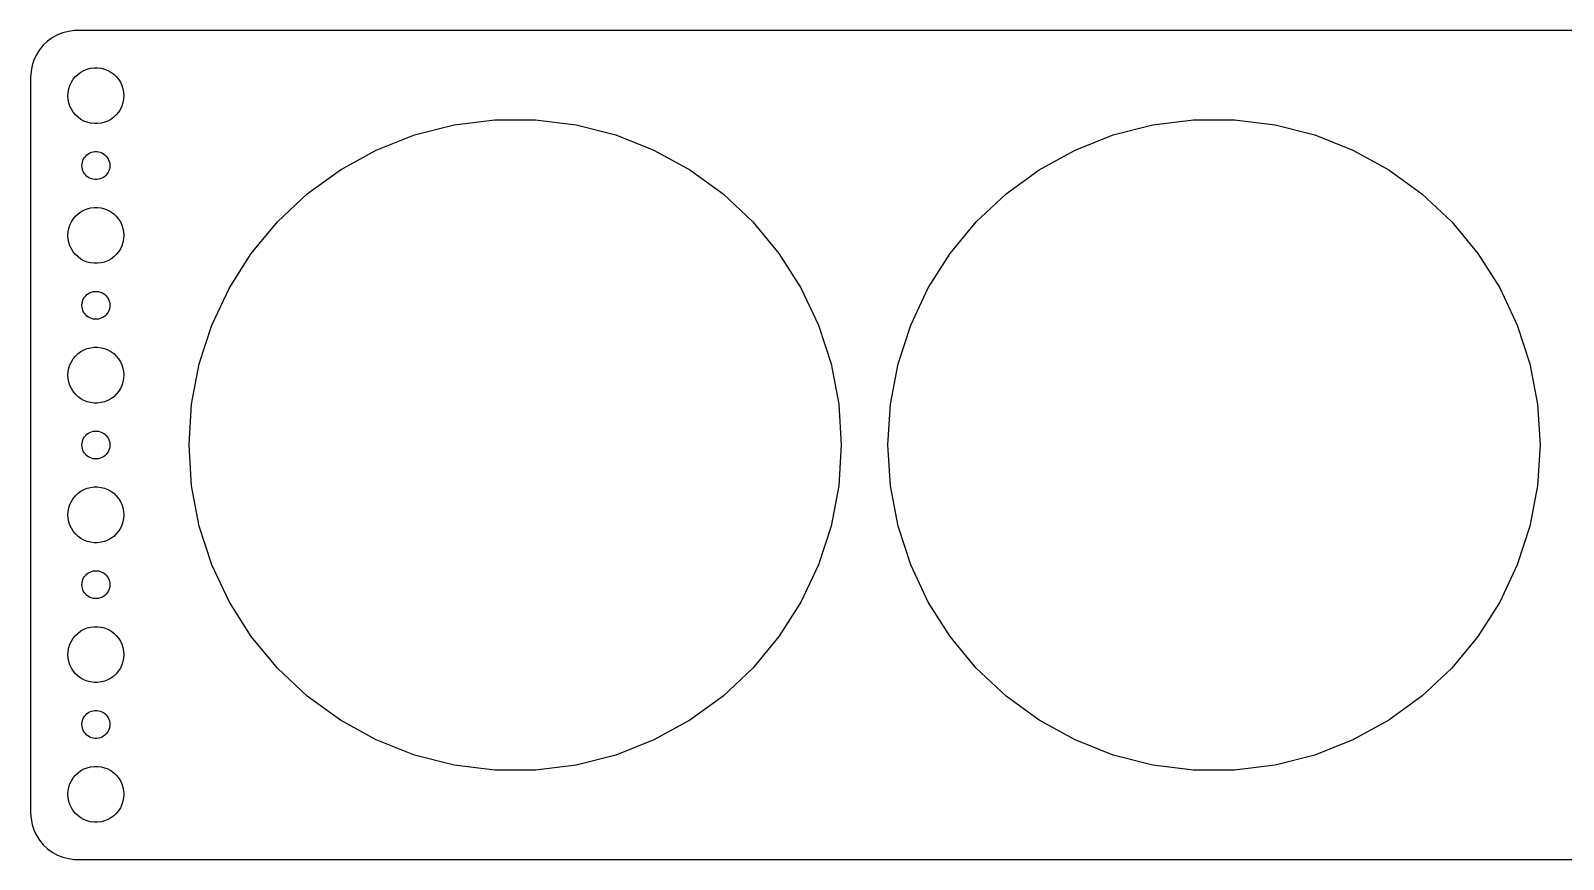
# Model space of a CAD drawing. Header units: metres. Extents: x -202 to 202, y 55 to 242.
# Drawn here: x -202 to -37.5, y 54.5 to 143.5 of the extents above; entities that cross this region are included whole.
import ezdxf

# ---------------------------------------------------------------- set-up
doc = ezdxf.new("R2010")
doc.units = ezdxf.units.M

msp = doc.modelspace()

# ---------------------------------------------------------------- linework, layer by layer
for p, q in [((-198.545, 143.255), (-199.129, 143.024)), ((-197.937, 143.411), (-198.545, 143.255)), ((-197.314, 143.49), (-197.937, 143.411)), ((197.314, 143.49), (-197.314, 143.49)), ((-200.645, 141.923), (-201.045, 141.439)), ((-200.187, 142.353), (-200.645, 141.923)), ((-199.679, 142.722), (-200.187, 142.353)), ((-199.129, 143.024), (-199.679, 142.722)), ((-201.649, 140.341), (-201.843, 139.743)), ((-201.382, 140.909), (-201.649, 140.341)), ((-201.045, 141.439), (-201.382, 140.909)), ((-201.961, 139.127), (-202, 138.5)), ((-202, 138.5), (-202, 59.5)), ((-201.843, 139.743), (-201.961, 139.127)), ((-197.629, 137.945), (-197.427, 138.263)), ((-197.427, 138.263), (-197.187, 138.554)), ((-197.187, 138.554), (-196.912, 138.812)), ((-196.912, 138.812), (-196.607, 139.033)), ((-196.607, 139.033), (-196.277, 139.214)), ((-196.277, 139.214), (-195.927, 139.353)), ((-195.927, 139.353), (-195.562, 139.447)), ((-195.562, 139.447), (-195.188, 139.494)), ((-195.188, 139.494), (-194.812, 139.494)), ((-194.812, 139.494), (-194.438, 139.447)), ((-194.438, 139.447), (-194.073, 139.353)), ((-194.073, 139.353), (-193.723, 139.214)), ((-193.723, 139.214), (-193.393, 139.033)), ((-193.393, 139.033), (-193.088, 138.812)), ((-193.088, 138.812), (-192.813, 138.554)), ((-192.813, 138.554), (-192.573, 138.263)), ((-192.573, 138.263), (-192.371, 137.945)), ((-198, 136.5), (-197.976, 136.876)), ((-197.976, 136.876), (-197.906, 137.246)), ((-197.906, 137.246), (-197.789, 137.604)), ((-197.789, 137.604), (-197.629, 137.945)), ((-192.371, 137.945), (-192.211, 137.604)), ((-192.211, 137.604), (-192.094, 137.246)), ((-192.094, 137.246), (-192.024, 136.876)), ((-192.024, 136.876), (-192, 136.5)), ((-197.976, 136.124), (-198, 136.5)), ((-197.906, 135.754), (-197.976, 136.124)), ((-197.789, 135.396), (-197.906, 135.754)), ((-197.629, 135.055), (-197.789, 135.396)), ((-197.427, 134.737), (-197.629, 135.055)), ((-192.371, 135.055), (-192.573, 134.737)), ((-192.211, 135.396), (-192.371, 135.055)), ((-192.094, 135.754), (-192.211, 135.396)), ((-192.024, 136.124), (-192.094, 135.754)), ((-192, 136.5), (-192.024, 136.124)), ((-197.187, 134.446), (-197.427, 134.737)), ((-196.912, 134.188), (-197.187, 134.446)), ((-196.607, 133.967), (-196.912, 134.188)), ((-196.277, 133.786), (-196.607, 133.967)), ((-195.927, 133.647), (-196.277, 133.786)), ((-195.562, 133.553), (-195.927, 133.647)), ((-195.188, 133.506), (-195.562, 133.553)), ((-194.812, 133.506), (-195.188, 133.506)), ((-194.438, 133.553), (-194.812, 133.506)), ((-194.073, 133.647), (-194.438, 133.553)), ((-193.723, 133.786), (-194.073, 133.647)), ((-193.393, 133.967), (-193.723, 133.786)), ((-193.088, 134.188), (-193.393, 133.967)), ((-192.813, 134.446), (-193.088, 134.188)), ((-192.573, 134.737), (-192.813, 134.446)), ((-160.816, 132.287), (-156.558, 133.38)), ((-156.558, 133.38), (-152.198, 133.931)), ((-152.198, 133.931), (-147.802, 133.931)), ((-147.802, 133.931), (-143.442, 133.38)), ((-143.442, 133.38), (-139.184, 132.287)), ((-85.8156, 132.287), (-81.5583, 133.38)), ((-81.5583, 133.38), (-77.1977, 133.931)), ((-77.1977, 133.931), (-72.8023, 133.931)), ((-72.8023, 133.931), (-68.4417, 133.38)), ((-68.4417, 133.38), (-64.1844, 132.287)), ((-164.902, 130.669), (-160.816, 132.287)), ((-139.184, 132.287), (-135.098, 130.669)), ((-89.9023, 130.669), (-85.8156, 132.287)), ((-64.1844, 132.287), (-60.0977, 130.669)), ((-196.214, 129.882), (-196.093, 130.027)), ((-196.093, 130.027), (-195.956, 130.156)), ((-195.956, 130.156), (-195.804, 130.266)), ((-195.804, 130.266), (-195.639, 130.357)), ((-195.639, 130.357), (-195.464, 130.427)), ((-195.464, 130.427), (-195.281, 130.473)), ((-195.281, 130.473), (-195.094, 130.497)), ((-195.094, 130.497), (-194.906, 130.497)), ((-194.906, 130.497), (-194.719, 130.473)), ((-194.719, 130.473), (-194.536, 130.427)), ((-194.536, 130.427), (-194.361, 130.357)), ((-194.361, 130.357), (-194.196, 130.266)), ((-194.196, 130.266), (-194.044, 130.156)), ((-194.044, 130.156), (-193.907, 130.027)), ((-193.907, 130.027), (-193.786, 129.882)), ((-168.754, 128.551), (-164.902, 130.669)), ((-135.098, 130.669), (-131.246, 128.551)), ((-93.7539, 128.551), (-89.9023, 130.669)), ((-60.0977, 130.669), (-56.2461, 128.551)), ((-196.5, 129), (-196.488, 129.188)), ((-196.488, 128.812), (-196.5, 129)), ((-196.488, 129.188), (-196.453, 129.373)), ((-196.453, 128.627), (-196.488, 128.812)), ((-196.453, 129.373), (-196.395, 129.552)), ((-196.395, 128.448), (-196.453, 128.627)), ((-196.395, 129.552), (-196.314, 129.723)), ((-196.314, 128.277), (-196.395, 128.448)), ((-196.314, 129.723), (-196.214, 129.882)), ((-193.786, 129.882), (-193.686, 129.723)), ((-193.686, 129.723), (-193.605, 129.552)), ((-193.605, 128.448), (-193.686, 128.277)), ((-193.605, 129.552), (-193.547, 129.373)), ((-193.547, 128.627), (-193.605, 128.448)), ((-193.547, 129.373), (-193.512, 129.188)), ((-193.512, 128.812), (-193.547, 128.627)), ((-193.512, 129.188), (-193.5, 129)), ((-193.5, 129), (-193.512, 128.812)), ((-172.31, 125.968), (-168.754, 128.551)), ((-131.246, 128.551), (-127.69, 125.968)), ((-97.3098, 125.968), (-93.7539, 128.551)), ((-56.2461, 128.551), (-52.6902, 125.968)), ((-196.214, 128.118), (-196.314, 128.277)), ((-196.093, 127.973), (-196.214, 128.118)), ((-195.956, 127.844), (-196.093, 127.973)), ((-195.804, 127.734), (-195.956, 127.844)), ((-195.639, 127.643), (-195.804, 127.734)), ((-195.464, 127.573), (-195.639, 127.643)), ((-195.281, 127.527), (-195.464, 127.573)), ((-195.094, 127.503), (-195.281, 127.527)), ((-194.906, 127.503), (-195.094, 127.503)), ((-194.719, 127.527), (-194.906, 127.503)), ((-194.536, 127.573), (-194.719, 127.527)), ((-194.361, 127.643), (-194.536, 127.573)), ((-194.196, 127.734), (-194.361, 127.643)), ((-194.044, 127.844), (-194.196, 127.734)), ((-193.907, 127.973), (-194.044, 127.844)), ((-193.786, 128.118), (-193.907, 127.973)), ((-193.686, 128.277), (-193.786, 128.118)), ((-175.514, 122.959), (-172.31, 125.968)), ((-127.69, 125.968), (-124.486, 122.959)), ((-100.514, 122.959), (-97.3098, 125.968)), ((-52.6902, 125.968), (-49.4861, 122.959)), ((-197.427, 123.263), (-197.187, 123.554)), ((-197.187, 123.554), (-196.912, 123.812)), ((-196.912, 123.812), (-196.607, 124.033)), ((-196.607, 124.033), (-196.277, 124.214)), ((-196.277, 124.214), (-195.927, 124.353)), ((-195.927, 124.353), (-195.562, 124.447)), ((-195.562, 124.447), (-195.188, 124.494)), ((-195.188, 124.494), (-194.812, 124.494)), ((-194.812, 124.494), (-194.438, 124.447)), ((-194.438, 124.447), (-194.073, 124.353)), ((-194.073, 124.353), (-193.723, 124.214)), ((-193.723, 124.214), (-193.393, 124.033)), ((-193.393, 124.033), (-193.088, 123.812)), ((-193.088, 123.812), (-192.813, 123.554)), ((-192.813, 123.554), (-192.573, 123.263)), ((-198, 121.5), (-197.976, 121.876)), ((-197.976, 121.876), (-197.906, 122.246)), ((-197.906, 122.246), (-197.789, 122.604)), ((-197.789, 122.604), (-197.629, 122.945)), ((-197.629, 122.945), (-197.427, 123.263)), ((-192.573, 123.263), (-192.371, 122.945)), ((-192.371, 122.945), (-192.211, 122.604)), ((-192.211, 122.604), (-192.094, 122.246)), ((-192.094, 122.246), (-192.024, 121.876)), ((-192.024, 121.876), (-192, 121.5)), ((-178.316, 119.572), (-175.514, 122.959)), ((-124.486, 122.959), (-121.684, 119.572)), ((-103.316, 119.572), (-100.514, 122.959)), ((-49.4861, 122.959), (-46.6844, 119.572)), ((-197.976, 121.124), (-198, 121.5)), ((-197.906, 120.754), (-197.976, 121.124)), ((-197.789, 120.396), (-197.906, 120.754)), ((-197.629, 120.055), (-197.789, 120.396)), ((-192.211, 120.396), (-192.371, 120.055)), ((-192.094, 120.754), (-192.211, 120.396)), ((-192.024, 121.124), (-192.094, 120.754)), ((-192, 121.5), (-192.024, 121.124)), ((-197.427, 119.737), (-197.629, 120.055)), ((-197.187, 119.446), (-197.427, 119.737)), ((-196.912, 119.188), (-197.187, 119.446)), ((-196.607, 118.967), (-196.912, 119.188)), ((-196.277, 118.786), (-196.607, 118.967)), ((-195.927, 118.647), (-196.277, 118.786)), ((-195.562, 118.553), (-195.927, 118.647)), ((-195.188, 118.506), (-195.562, 118.553)), ((-194.812, 118.506), (-195.188, 118.506)), ((-194.438, 118.553), (-194.812, 118.506)), ((-194.073, 118.647), (-194.438, 118.553)), ((-193.723, 118.786), (-194.073, 118.647)), ((-193.393, 118.967), (-193.723, 118.786)), ((-193.088, 119.188), (-193.393, 118.967)), ((-192.813, 119.446), (-193.088, 119.188)), ((-192.573, 119.737), (-192.813, 119.446)), ((-192.371, 120.055), (-192.573, 119.737)), ((-180.671, 115.861), (-178.316, 119.572)), ((-121.684, 119.572), (-119.329, 115.861)), ((-105.671, 115.861), (-103.316, 119.572)), ((-46.6844, 119.572), (-44.3293, 115.861)), ((-196.093, 115.027), (-195.956, 115.156)), ((-195.956, 115.156), (-195.804, 115.266)), ((-195.804, 115.266), (-195.639, 115.357)), ((-195.639, 115.357), (-195.464, 115.427)), ((-195.464, 115.427), (-195.281, 115.473)), ((-195.281, 115.473), (-195.094, 115.497)), ((-195.094, 115.497), (-194.906, 115.497)), ((-194.906, 115.497), (-194.719, 115.473)), ((-194.719, 115.473), (-194.536, 115.427)), ((-194.536, 115.427), (-194.361, 115.357)), ((-194.361, 115.357), (-194.196, 115.266)), ((-194.196, 115.266), (-194.044, 115.156)), ((-194.044, 115.156), (-193.907, 115.027)), ((-182.542, 111.884), (-180.671, 115.861)), ((-119.329, 115.861), (-117.458, 111.884)), ((-107.542, 111.884), (-105.671, 115.861)), ((-44.3293, 115.861), (-42.4578, 111.884)), ((-196.5, 114), (-196.488, 114.188)), ((-196.488, 113.812), (-196.5, 114)), ((-196.488, 114.188), (-196.453, 114.373)), ((-196.453, 113.627), (-196.488, 113.812)), ((-196.453, 114.373), (-196.395, 114.552)), ((-196.395, 113.448), (-196.453, 113.627)), ((-196.395, 114.552), (-196.314, 114.723)), ((-196.314, 114.723), (-196.214, 114.882)), ((-196.214, 114.882), (-196.093, 115.027)), ((-193.907, 115.027), (-193.786, 114.882)), ((-193.786, 114.882), (-193.686, 114.723)), ((-193.686, 114.723), (-193.605, 114.552)), ((-193.605, 114.552), (-193.547, 114.373)), ((-193.547, 113.627), (-193.605, 113.448)), ((-193.547, 114.373), (-193.512, 114.188)), ((-193.512, 113.812), (-193.547, 113.627)), ((-193.512, 114.188), (-193.5, 114)), ((-193.5, 114), (-193.512, 113.812)), ((-196.314, 113.277), (-196.395, 113.448)), ((-196.214, 113.118), (-196.314, 113.277)), ((-196.093, 112.973), (-196.214, 113.118)), ((-195.956, 112.844), (-196.093, 112.973)), ((-195.804, 112.734), (-195.956, 112.844)), ((-195.639, 112.643), (-195.804, 112.734)), ((-195.464, 112.573), (-195.639, 112.643)), ((-195.281, 112.527), (-195.464, 112.573)), ((-195.094, 112.503), (-195.281, 112.527)), ((-194.906, 112.503), (-195.094, 112.503)), ((-194.719, 112.527), (-194.906, 112.503)), ((-194.536, 112.573), (-194.719, 112.527)), ((-194.361, 112.643), (-194.536, 112.573)), ((-194.196, 112.734), (-194.361, 112.643)), ((-194.044, 112.844), (-194.196, 112.734)), ((-193.907, 112.973), (-194.044, 112.844)), ((-193.786, 113.118), (-193.907, 112.973)), ((-193.686, 113.277), (-193.786, 113.118)), ((-193.605, 113.448), (-193.686, 113.277)), ((-183.9, 107.704), (-182.542, 111.884)), ((-117.458, 111.884), (-116.1, 107.704)), ((-108.9, 107.704), (-107.542, 111.884)), ((-42.4578, 111.884), (-41.0996, 107.704)), ((-197.187, 108.554), (-196.912, 108.812)), ((-196.912, 108.812), (-196.607, 109.033)), ((-196.607, 109.033), (-196.277, 109.214)), ((-196.277, 109.214), (-195.927, 109.353)), ((-195.927, 109.353), (-195.562, 109.447)), ((-195.562, 109.447), (-195.188, 109.494)), ((-195.188, 109.494), (-194.812, 109.494)), ((-194.812, 109.494), (-194.438, 109.447)), ((-194.438, 109.447), (-194.073, 109.353)), ((-194.073, 109.353), (-193.723, 109.214)), ((-193.723, 109.214), (-193.393, 109.033)), ((-193.393, 109.033), (-193.088, 108.812)), ((-193.088, 108.812), (-192.813, 108.554)), ((-197.976, 106.876), (-197.906, 107.246)), ((-197.906, 107.246), (-197.789, 107.604)), ((-197.789, 107.604), (-197.629, 107.945)), ((-197.629, 107.945), (-197.427, 108.263)), ((-197.427, 108.263), (-197.187, 108.554)), ((-192.813, 108.554), (-192.573, 108.263)), ((-192.573, 108.263), (-192.371, 107.945)), ((-192.371, 107.945), (-192.211, 107.604)), ((-192.211, 107.604), (-192.094, 107.246)), ((-192.094, 107.246), (-192.024, 106.876)), ((-184.724, 103.387), (-183.9, 107.704)), ((-116.1, 107.704), (-115.276, 103.387)), ((-109.724, 103.387), (-108.9, 107.704)), ((-41.0996, 107.704), (-40.276, 103.387)), ((-198, 106.5), (-197.976, 106.876)), ((-197.976, 106.124), (-198, 106.5)), ((-197.906, 105.754), (-197.976, 106.124)), ((-197.789, 105.396), (-197.906, 105.754)), ((-197.629, 105.055), (-197.789, 105.396)), ((-192.211, 105.396), (-192.371, 105.055)), ((-192.094, 105.754), (-192.211, 105.396)), ((-192.024, 106.124), (-192.094, 105.754)), ((-192.024, 106.876), (-192, 106.5)), ((-192, 106.5), (-192.024, 106.124)), ((-197.427, 104.737), (-197.629, 105.055)), ((-197.187, 104.446), (-197.427, 104.737)), ((-196.912, 104.188), (-197.187, 104.446)), ((-196.607, 103.967), (-196.912, 104.188)), ((-196.277, 103.786), (-196.607, 103.967)), ((-195.927, 103.647), (-196.277, 103.786)), ((-195.562, 103.553), (-195.927, 103.647)), ((-194.073, 103.647), (-194.438, 103.553)), ((-193.723, 103.786), (-194.073, 103.647)), ((-193.393, 103.967), (-193.723, 103.786)), ((-193.088, 104.188), (-193.393, 103.967)), ((-192.813, 104.446), (-193.088, 104.188)), ((-192.573, 104.737), (-192.813, 104.446)), ((-192.371, 105.055), (-192.573, 104.737)), ((-195.188, 103.506), (-195.562, 103.553)), ((-194.812, 103.506), (-195.188, 103.506)), ((-194.438, 103.553), (-194.812, 103.506)), ((-185, 99), (-184.724, 103.387)), ((-115.276, 103.387), (-115, 99)), ((-110, 99), (-109.724, 103.387)), ((-40.276, 103.387), (-40, 99)), ((-195.804, 100.266), (-195.639, 100.357)), ((-195.639, 100.357), (-195.464, 100.427)), ((-195.464, 100.427), (-195.281, 100.473)), ((-195.281, 100.473), (-195.094, 100.497)), ((-195.094, 100.497), (-194.906, 100.497)), ((-194.906, 100.497), (-194.719, 100.473)), ((-194.719, 100.473), (-194.536, 100.427)), ((-194.536, 100.427), (-194.361, 100.357)), ((-194.361, 100.357), (-194.196, 100.266)), ((-196.5, 99), (-196.488, 99.188)), ((-196.488, 98.812), (-196.5, 99)), ((-196.488, 99.188), (-196.453, 99.373)), ((-196.453, 98.627), (-196.488, 98.812)), ((-196.453, 99.373), (-196.395, 99.5522)), ((-196.395, 99.5522), (-196.314, 99.7226)), ((-196.314, 99.7226), (-196.214, 99.8817)), ((-196.214, 99.8817), (-196.093, 100.027)), ((-196.093, 100.027), (-195.956, 100.156)), ((-195.956, 100.156), (-195.804, 100.266)), ((-194.196, 100.266), (-194.044, 100.156)), ((-194.044, 100.156), (-193.907, 100.027)), ((-193.907, 100.027), (-193.786, 99.8817)), ((-193.786, 99.8817), (-193.686, 99.7226)), ((-193.686, 99.7226), (-193.605, 99.5522)), ((-193.605, 99.5522), (-193.547, 99.373)), ((-193.547, 99.373), (-193.512, 99.188)), ((-193.512, 98.812), (-193.547, 98.627)), ((-193.512, 99.188), (-193.5, 99)), ((-193.5, 99), (-193.512, 98.812)), ((-184.724, 94.6133), (-185, 99)), ((-115, 99), (-115.276, 94.6133)), ((-109.724, 94.6133), (-110, 99)), ((-40, 99), (-40.276, 94.6133)), ((-196.395, 98.4478), (-196.453, 98.627)), ((-196.314, 98.2774), (-196.395, 98.4478)), ((-196.214, 98.1183), (-196.314, 98.2774)), ((-196.093, 97.9732), (-196.214, 98.1183)), ((-195.956, 97.8442), (-196.093, 97.9732)), ((-195.804, 97.7335), (-195.956, 97.8442)), ((-195.639, 97.6428), (-195.804, 97.7335)), ((-195.464, 97.5734), (-195.639, 97.6428)), ((-195.281, 97.5266), (-195.464, 97.5734)), ((-195.094, 97.503), (-195.281, 97.5266)), ((-194.906, 97.503), (-195.094, 97.503)), ((-194.719, 97.5266), (-194.906, 97.503)), ((-194.536, 97.5734), (-194.719, 97.5266)), ((-194.361, 97.6428), (-194.536, 97.5734)), ((-194.196, 97.7335), (-194.361, 97.6428)), ((-194.044, 97.8442), (-194.196, 97.7335)), ((-193.907, 97.9732), (-194.044, 97.8442)), ((-193.786, 98.1183), (-193.907, 97.9732)), ((-193.686, 98.2774), (-193.786, 98.1183)), ((-193.605, 98.4478), (-193.686, 98.2774)), ((-193.547, 98.627), (-193.605, 98.4478)), ((-197.187, 93.5536), (-196.912, 93.8116)), ((-196.912, 93.8116), (-196.607, 94.033)), ((-196.607, 94.033), (-196.277, 94.2145)), ((-196.277, 94.2145), (-195.927, 94.3532)), ((-195.927, 94.3532), (-195.562, 94.4469)), ((-195.562, 94.4469), (-195.188, 94.4941)), ((-195.188, 94.4941), (-194.812, 94.4941)), ((-194.812, 94.4941), (-194.438, 94.4469)), ((-194.438, 94.4469), (-194.073, 94.3532)), ((-194.073, 94.3532), (-193.723, 94.2145)), ((-193.723, 94.2145), (-193.393, 94.033)), ((-193.393, 94.033), (-193.088, 93.8116)), ((-193.088, 93.8116), (-192.813, 93.5536)), ((-183.9, 90.2959), (-184.724, 94.6133)), ((-115.276, 94.6133), (-116.1, 90.2959)), ((-108.9, 90.2959), (-109.724, 94.6133)), ((-40.276, 94.6133), (-41.0996, 90.2959)), ((-197.976, 91.876), (-197.906, 92.2461)), ((-197.906, 92.2461), (-197.789, 92.6044)), ((-197.789, 92.6044), (-197.629, 92.9453)), ((-197.629, 92.9453), (-197.427, 93.2634)), ((-197.427, 93.2634), (-197.187, 93.5536)), ((-192.813, 93.5536), (-192.573, 93.2634)), ((-192.573, 93.2634), (-192.371, 92.9453)), ((-192.371, 92.9453), (-192.211, 92.6044)), ((-192.211, 92.6044), (-192.094, 92.2461)), ((-192.094, 92.2461), (-192.024, 91.876)), ((-198, 91.5), (-197.976, 91.876)), ((-197.976, 91.124), (-198, 91.5)), ((-197.906, 90.7539), (-197.976, 91.124)), ((-197.789, 90.3956), (-197.906, 90.7539)), ((-192.094, 90.7539), (-192.211, 90.3956)), ((-192.024, 91.124), (-192.094, 90.7539)), ((-192.024, 91.876), (-192, 91.5)), ((-192, 91.5), (-192.024, 91.124)), ((-197.629, 90.0547), (-197.789, 90.3956)), ((-197.427, 89.7366), (-197.629, 90.0547)), ((-197.187, 89.4464), (-197.427, 89.7366)), ((-196.912, 89.1885), (-197.187, 89.4464)), ((-196.607, 88.967), (-196.912, 89.1885)), ((-196.277, 88.7855), (-196.607, 88.967)), ((-193.393, 88.967), (-193.723, 88.7855)), ((-193.088, 89.1885), (-193.393, 88.967)), ((-192.813, 89.4464), (-193.088, 89.1885)), ((-192.573, 89.7366), (-192.813, 89.4464)), ((-192.371, 90.0547), (-192.573, 89.7366)), ((-192.211, 90.3956), (-192.371, 90.0547)), ((-182.542, 86.1156), (-183.9, 90.2959)), ((-116.1, 90.2959), (-117.458, 86.1156)), ((-107.542, 86.1156), (-108.9, 90.2959)), ((-41.0996, 90.2959), (-42.4578, 86.1156)), ((-195.927, 88.6468), (-196.277, 88.7855)), ((-195.562, 88.5531), (-195.927, 88.6468)), ((-195.188, 88.5059), (-195.562, 88.5531)), ((-194.812, 88.5059), (-195.188, 88.5059)), ((-194.438, 88.5531), (-194.812, 88.5059)), ((-194.073, 88.6468), (-194.438, 88.5531)), ((-193.723, 88.7855), (-194.073, 88.6468)), ((-180.671, 82.1386), (-182.542, 86.1156)), ((-117.458, 86.1156), (-119.329, 82.1386)), ((-105.671, 82.1386), (-107.542, 86.1156)), ((-42.4578, 86.1156), (-44.3293, 82.1386)), ((-196.5, 84), (-196.488, 84.188)), ((-196.488, 83.812), (-196.5, 84)), ((-196.488, 84.188), (-196.453, 84.373)), ((-196.453, 84.373), (-196.395, 84.5522)), ((-196.395, 84.5522), (-196.314, 84.7226)), ((-196.314, 84.7226), (-196.214, 84.8817)), ((-196.214, 84.8817), (-196.093, 85.0268)), ((-196.093, 85.0268), (-195.956, 85.1558)), ((-195.956, 85.1558), (-195.804, 85.2665)), ((-195.804, 85.2665), (-195.639, 85.3573)), ((-195.639, 85.3573), (-195.464, 85.4266)), ((-195.464, 85.4266), (-195.281, 85.4734)), ((-195.281, 85.4734), (-195.094, 85.4971)), ((-195.094, 85.4971), (-194.906, 85.4971)), ((-194.906, 85.4971), (-194.719, 85.4734)), ((-194.719, 85.4734), (-194.536, 85.4266)), ((-194.536, 85.4266), (-194.361, 85.3573)), ((-194.361, 85.3573), (-194.196, 85.2665)), ((-194.196, 85.2665), (-194.044, 85.1558)), ((-194.044, 85.1558), (-193.907, 85.0268)), ((-193.907, 85.0268), (-193.786, 84.8817)), ((-193.786, 84.8817), (-193.686, 84.7226)), ((-193.686, 84.7226), (-193.605, 84.5522)), ((-193.605, 84.5522), (-193.547, 84.373)), ((-193.547, 84.373), (-193.512, 84.188)), ((-193.512, 84.188), (-193.5, 84)), ((-193.5, 84), (-193.512, 83.812)), ((-196.453, 83.627), (-196.488, 83.812)), ((-196.395, 83.4478), (-196.453, 83.627)), ((-196.314, 83.2774), (-196.395, 83.4478)), ((-196.214, 83.1183), (-196.314, 83.2774)), ((-196.093, 82.9732), (-196.214, 83.1183)), ((-195.956, 82.8442), (-196.093, 82.9732)), ((-195.804, 82.7335), (-195.956, 82.8442)), ((-195.639, 82.6428), (-195.804, 82.7335)), ((-195.464, 82.5734), (-195.639, 82.6428)), ((-195.281, 82.5266), (-195.464, 82.5734)), ((-195.094, 82.503), (-195.281, 82.5266)), ((-194.906, 82.503), (-195.094, 82.503)), ((-194.719, 82.5266), (-194.906, 82.503)), ((-194.536, 82.5734), (-194.719, 82.5266)), ((-194.361, 82.6428), (-194.536, 82.5734)), ((-194.196, 82.7335), (-194.361, 82.6428)), ((-194.044, 82.8442), (-194.196, 82.7335)), ((-193.907, 82.9732), (-194.044, 82.8442)), ((-193.786, 83.1183), (-193.907, 82.9732)), ((-193.686, 83.2774), (-193.786, 83.1183)), ((-193.605, 83.4478), (-193.686, 83.2774)), ((-193.547, 83.627), (-193.605, 83.4478)), ((-193.512, 83.812), (-193.547, 83.627)), ((-178.316, 78.4275), (-180.671, 82.1386)), ((-119.329, 82.1386), (-121.684, 78.4275)), ((-103.316, 78.4275), (-105.671, 82.1386)), ((-44.3293, 82.1386), (-46.6844, 78.4275)), ((-196.912, 78.8116), (-196.607, 79.033)), ((-196.607, 79.033), (-196.277, 79.2145)), ((-196.277, 79.2145), (-195.927, 79.3532)), ((-195.927, 79.3532), (-195.562, 79.4469)), ((-195.562, 79.4469), (-195.188, 79.4941)), ((-195.188, 79.4941), (-194.812, 79.4941)), ((-194.812, 79.4941), (-194.438, 79.4469)), ((-194.438, 79.4469), (-194.073, 79.3532)), ((-194.073, 79.3532), (-193.723, 79.2145)), ((-193.723, 79.2145), (-193.393, 79.033)), ((-193.393, 79.033), (-193.088, 78.8116)), ((-197.906, 77.2461), (-197.789, 77.6044)), ((-197.789, 77.6044), (-197.629, 77.9453)), ((-197.629, 77.9453), (-197.427, 78.2634)), ((-197.427, 78.2634), (-197.187, 78.5536)), ((-197.187, 78.5536), (-196.912, 78.8116)), ((-193.088, 78.8116), (-192.813, 78.5536)), ((-192.813, 78.5536), (-192.573, 78.2634)), ((-192.573, 78.2634), (-192.371, 77.9453)), ((-192.371, 77.9453), (-192.211, 77.6044)), ((-192.211, 77.6044), (-192.094, 77.2461)), ((-175.514, 75.0409), (-178.316, 78.4275)), ((-121.684, 78.4275), (-124.486, 75.0409)), ((-100.514, 75.0409), (-103.316, 78.4275)), ((-46.6844, 78.4275), (-49.4861, 75.0409)), ((-198, 76.5), (-197.976, 76.876)), ((-197.976, 76.124), (-198, 76.5)), ((-197.976, 76.876), (-197.906, 77.2461)), ((-197.906, 75.7539), (-197.976, 76.124)), ((-197.789, 75.3956), (-197.906, 75.7539)), ((-192.094, 75.7539), (-192.211, 75.3956)), ((-192.094, 77.2461), (-192.024, 76.876)), ((-192.024, 76.124), (-192.094, 75.7539)), ((-192.024, 76.876), (-192, 76.5)), ((-192, 76.5), (-192.024, 76.124)), ((-197.629, 75.0547), (-197.789, 75.3956)), ((-197.427, 74.7366), (-197.629, 75.0547)), ((-197.187, 74.4464), (-197.427, 74.7366)), ((-196.912, 74.1885), (-197.187, 74.4464)), ((-196.607, 73.967), (-196.912, 74.1885)), ((-193.088, 74.1885), (-193.393, 73.967)), ((-192.813, 74.4464), (-193.088, 74.1885)), ((-192.573, 74.7366), (-192.813, 74.4464)), ((-192.371, 75.0547), (-192.573, 74.7366)), ((-192.211, 75.3956), (-192.371, 75.0547)), ((-172.31, 72.032), (-175.514, 75.0409)), ((-124.486, 75.0409), (-127.69, 72.032)), ((-97.3098, 72.032), (-100.514, 75.0409)), ((-49.4861, 75.0409), (-52.6902, 72.032)), ((-196.277, 73.7855), (-196.607, 73.967)), ((-195.927, 73.6468), (-196.277, 73.7855)), ((-195.562, 73.5531), (-195.927, 73.6468)), ((-195.188, 73.5059), (-195.562, 73.5531)), ((-194.812, 73.5059), (-195.188, 73.5059)), ((-194.438, 73.5531), (-194.812, 73.5059)), ((-194.073, 73.6468), (-194.438, 73.5531)), ((-193.723, 73.7855), (-194.073, 73.6468)), ((-193.393, 73.967), (-193.723, 73.7855)), ((-168.754, 69.4485), (-172.31, 72.032)), ((-127.69, 72.032), (-131.246, 69.4485)), ((-93.7539, 69.4485), (-97.3098, 72.032)), ((-52.6902, 72.032), (-56.2461, 69.4485)), ((-196.5, 69), (-196.488, 69.188)), ((-196.488, 69.188), (-196.453, 69.373)), ((-196.453, 69.373), (-196.395, 69.5522)), ((-196.395, 69.5522), (-196.314, 69.7226)), ((-196.314, 69.7226), (-196.214, 69.8817)), ((-196.214, 69.8817), (-196.093, 70.0268)), ((-196.093, 70.0268), (-195.956, 70.1558)), ((-195.956, 70.1558), (-195.804, 70.2665)), ((-195.804, 70.2665), (-195.639, 70.3573)), ((-195.639, 70.3573), (-195.464, 70.4266)), ((-195.464, 70.4266), (-195.281, 70.4734)), ((-195.281, 70.4734), (-195.094, 70.497)), ((-195.094, 70.497), (-194.906, 70.497)), ((-194.906, 70.497), (-194.719, 70.4734)), ((-194.719, 70.4734), (-194.536, 70.4266)), ((-194.536, 70.4266), (-194.361, 70.3573)), ((-194.361, 70.3573), (-194.196, 70.2665)), ((-194.196, 70.2665), (-194.044, 70.1558)), ((-194.044, 70.1558), (-193.907, 70.0268)), ((-193.907, 70.0268), (-193.786, 69.8817)), ((-193.786, 69.8817), (-193.686, 69.7226)), ((-193.686, 69.7226), (-193.605, 69.5522)), ((-193.605, 69.5522), (-193.547, 69.373)), ((-193.547, 69.373), (-193.512, 69.188)), ((-193.512, 69.188), (-193.5, 69)), ((-164.902, 67.3311), (-168.754, 69.4485)), ((-131.246, 69.4485), (-135.098, 67.3311)), ((-89.9023, 67.3311), (-93.7539, 69.4485)), ((-56.2461, 69.4485), (-60.0977, 67.3311)), ((-196.488, 68.812), (-196.5, 69)), ((-196.453, 68.627), (-196.488, 68.812)), ((-196.395, 68.4478), (-196.453, 68.627)), ((-196.314, 68.2774), (-196.395, 68.4478)), ((-196.214, 68.1183), (-196.314, 68.2774)), ((-196.093, 67.9732), (-196.214, 68.1183)), ((-195.956, 67.8442), (-196.093, 67.9732)), ((-195.804, 67.7335), (-195.956, 67.8442)), ((-195.639, 67.6428), (-195.804, 67.7335)), ((-195.464, 67.5734), (-195.639, 67.6428)), ((-195.281, 67.5266), (-195.464, 67.5734)), ((-195.094, 67.503), (-195.281, 67.5266)), ((-194.906, 67.503), (-195.094, 67.503)), ((-194.719, 67.5266), (-194.906, 67.503)), ((-194.536, 67.5734), (-194.719, 67.5266)), ((-194.361, 67.6428), (-194.536, 67.5734)), ((-194.196, 67.7335), (-194.361, 67.6428)), ((-194.044, 67.8442), (-194.196, 67.7335)), ((-193.907, 67.9732), (-194.044, 67.8442)), ((-193.786, 68.1183), (-193.907, 67.9732)), ((-193.686, 68.2774), (-193.786, 68.1183)), ((-193.605, 68.4478), (-193.686, 68.2774)), ((-193.547, 68.627), (-193.605, 68.4478)), ((-193.512, 68.812), (-193.547, 68.627)), ((-193.5, 69), (-193.512, 68.812)), ((-160.816, 65.713), (-164.902, 67.3311)), ((-135.098, 67.3311), (-139.184, 65.713)), ((-85.8156, 65.713), (-89.9023, 67.3311)), ((-60.0977, 67.3311), (-64.1844, 65.713)), ((-196.607, 64.033), (-196.277, 64.2145)), ((-196.277, 64.2145), (-195.927, 64.3532)), ((-195.927, 64.3532), (-195.562, 64.4469)), ((-195.562, 64.4469), (-195.188, 64.4941)), ((-195.188, 64.4941), (-194.812, 64.4941)), ((-194.812, 64.4941), (-194.438, 64.4469)), ((-194.438, 64.4469), (-194.073, 64.3532)), ((-194.073, 64.3532), (-193.723, 64.2145)), ((-193.723, 64.2145), (-193.393, 64.033)), ((-156.558, 64.6199), (-160.816, 65.713)), ((-152.198, 64.0691), (-156.558, 64.6199)), ((-143.442, 64.6199), (-147.802, 64.0691)), ((-139.184, 65.713), (-143.442, 64.6199)), ((-81.5583, 64.6199), (-85.8156, 65.713)), ((-77.1977, 64.0691), (-81.5583, 64.6199)), ((-68.4417, 64.6199), (-72.8023, 64.0691)), ((-64.1844, 65.713), (-68.4417, 64.6199)), ((-197.906, 62.2461), (-197.789, 62.6044)), ((-197.789, 62.6044), (-197.629, 62.9453)), ((-197.629, 62.9453), (-197.427, 63.2634)), ((-197.427, 63.2634), (-197.187, 63.5536)), ((-197.187, 63.5536), (-196.912, 63.8115)), ((-196.912, 63.8115), (-196.607, 64.033)), ((-193.393, 64.033), (-193.088, 63.8115)), ((-193.088, 63.8115), (-192.813, 63.5536)), ((-192.813, 63.5536), (-192.573, 63.2634)), ((-192.573, 63.2634), (-192.371, 62.9453)), ((-192.371, 62.9453), (-192.211, 62.6044)), ((-192.211, 62.6044), (-192.094, 62.2461)), ((-147.802, 64.0691), (-152.198, 64.0691)), ((-72.8023, 64.0691), (-77.1977, 64.0691)), ((-198, 61.5), (-197.976, 61.876)), ((-197.976, 61.124), (-198, 61.5)), ((-197.976, 61.876), (-197.906, 62.2461)), ((-197.906, 60.7539), (-197.976, 61.124)), ((-192.094, 62.2461), (-192.024, 61.876)), ((-192.024, 61.124), (-192.094, 60.7539)), ((-192.024, 61.876), (-192, 61.5)), ((-192, 61.5), (-192.024, 61.124)), ((-202, 59.5), (-201.961, 58.8733)), ((-197.789, 60.3956), (-197.906, 60.7539)), ((-197.629, 60.0547), (-197.789, 60.3956)), ((-197.427, 59.7366), (-197.629, 60.0547)), ((-197.187, 59.4464), (-197.427, 59.7366)), ((-196.912, 59.1885), (-197.187, 59.4464)), ((-192.813, 59.4464), (-193.088, 59.1885)), ((-192.573, 59.7366), (-192.813, 59.4464)), ((-192.371, 60.0547), (-192.573, 59.7366)), ((-192.211, 60.3956), (-192.371, 60.0547)), ((-192.094, 60.7539), (-192.211, 60.3956)), ((-201.961, 58.8733), (-201.843, 58.2566)), ((-201.843, 58.2566), (-201.649, 57.6594)), ((-201.649, 57.6594), (-201.382, 57.0912)), ((-196.607, 58.967), (-196.912, 59.1885)), ((-196.277, 58.7855), (-196.607, 58.967)), ((-195.927, 58.6468), (-196.277, 58.7855)), ((-195.562, 58.5531), (-195.927, 58.6468)), ((-195.188, 58.5059), (-195.562, 58.5531)), ((-194.812, 58.5059), (-195.188, 58.5059)), ((-194.438, 58.5531), (-194.812, 58.5059)), ((-194.073, 58.6468), (-194.438, 58.5531)), ((-193.723, 58.7855), (-194.073, 58.6468)), ((-193.393, 58.967), (-193.723, 58.7855)), ((-193.088, 59.1885), (-193.393, 58.967)), ((-201.382, 57.0912), (-201.045, 56.5611)), ((-201.045, 56.5611), (-200.645, 56.0773)), ((-200.645, 56.0773), (-200.187, 55.6474)), ((-200.187, 55.6474), (-199.679, 55.2784)), ((-199.679, 55.2784), (-199.129, 54.9759)), ((-199.129, 54.9759), (-198.545, 54.7447)), ((-198.545, 54.7447), (-197.937, 54.5886)), ((-197.937, 54.5886), (-197.314, 54.5099)), ((-197.314, 54.5099), (197.314, 54.5099))]:
    msp.add_line(p, q)

doc.saveas('drawing.dxf')
